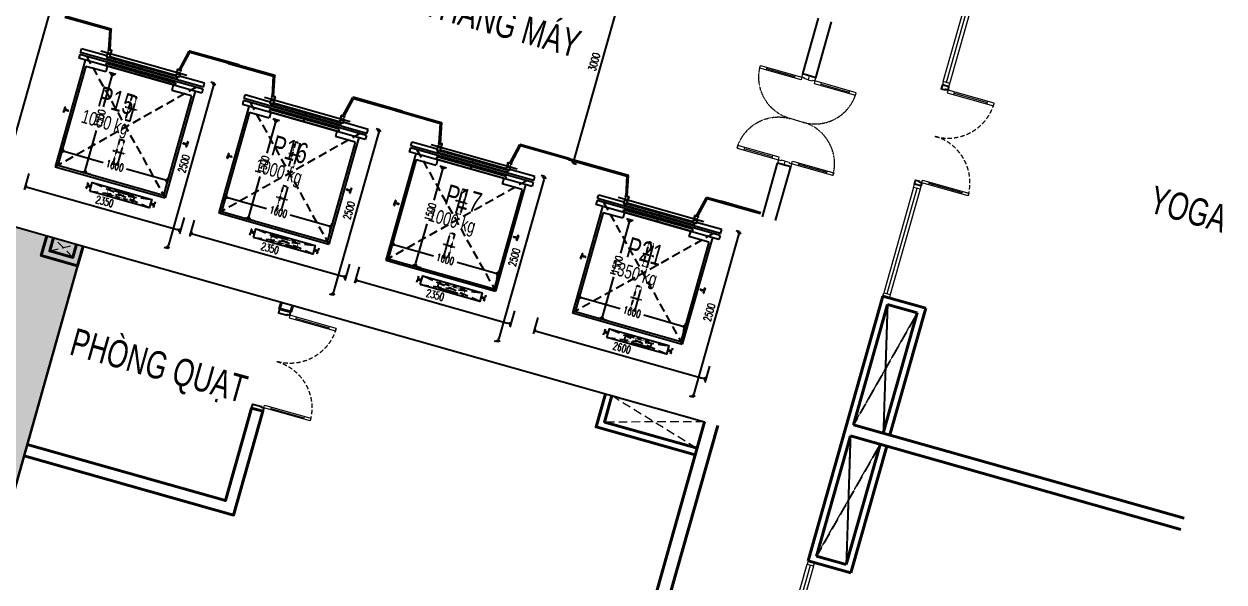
# Model space of a CAD drawing. Header units: millimetres. Extents: x -361611864 to 361244677, y -284134798 to 284403648.
# Drawn here: x -43813 to -26341, y 128842 to 136956 of the extents above; entities that cross this region are included whole.
import ezdxf
from ezdxf.enums import TextEntityAlignment as Align
from ezdxf.xclip import XClip

# ---------------------------------------------------------------- set-up
doc = ezdxf.new("R2010")
doc.units = ezdxf.units.MM
doc.header["$MEASUREMENT"] = 0
doc.header["$XCLIPFRAME"] = 0
for name, pattern in [('CENTERX2', [4, 2.5, -0.5, 0.5, -0.5]), ('HIDDEN', [0.375, 0.25, -0.125]), ('HIDDEN2', [0.1875, 0.125, -0.0625]), ('PHANTOMX2', [5, 2.5, -0.5, 0.5, -0.5, 0.5, -0.5]), ('Xref_NT1+NT2 Cot vach HIGH$0$HIDDEN2', [0.1875, 0.125, -0.0625]), ('Xref_NT1+NT2_MBDV Cot vach_220729$0$HIDDEN2', [0.1875, 0.125, -0.0625])]:
    doc.linetypes.add(name, pattern=pattern)
for name, color, linetype in [('IDEA - dim', 251, 'Continuous'), ('KT-Khuat', 9, 'HIDDEN'), ('KT-Net manh', 139, 'Continuous'), ('KT-Noi that', 32, 'Continuous'), ('KTV-KT-CUA DI', 5, 'Continuous'), ('Xref_NT1+NT2 Cot vach HIGH$0$ccu12-Thay', 7, 'Continuous'), ('Xref_NT1+NT2 Cot vach HIGH$0$KT-Text', 7, 'Continuous'), ('Xref_NT1+NT2 Cot vach HIGH$0$KT-Tuong', 1, 'Continuous'), ('Xref_NT1+NT2_MBDV Cot vach_220729$0$ccu12-Thay', 7, 'Continuous'), ('Xref_NT1+NT2_MBDV Cot vach_220729$0$KT-Net manh', 139, 'Continuous'), ('Xref_NT1+NT2_MBDV Cot vach_220729$0$KT-Text', 7, 'Continuous'), ('Xref_NT1+NT2_MBDV Cot vach_220729$0$KT-Tuong', 1, 'Continuous'), ('Xref_ST_MBDV Cot vach 30.7.2022$0$KT-Text', 7, 'Continuous')]:
    doc.layers.add(name, color=color, linetype=linetype)
for name, color, linetype, lineweight in [('KT-Kich thuoc', 159, 'Continuous', 18), ('KT-lomo nuoc', 3, 'HIDDEN', 5), ('KT-Net cat', 1, 'Continuous', 40), ('KT-Net cua', 87, 'Continuous', 9), ('Xref_NT1+NT2 Cot vach HIGH$0$CUA', 37, 'Continuous', 13), ('Xref_NT1+NT2 Cot vach HIGH$0$KT-Kich thuoc', 159, 'Continuous', 18), ('Xref_NT1+NT2_MBDV Cot vach_220729$0$CUA', 37, 'Continuous', 13), ('Xref_NT1+NT2_MBDV Cot vach_220729$0$KT-Kich thuoc', 159, 'Continuous', 18)]:
    doc.layers.add(name, color=color, linetype=linetype, lineweight=lineweight)
doc.styles.add('DIM', font='vnsimli.shx', dxfattribs={"width": 0.7})
doc.styles.add('Xref_NT1+NT2 Cot vach HIGH$0$Arial', font='arial.ttf', dxfattribs={"width": 0.7})
doc.styles.add('Xref_NT1+NT2_MBDV Cot vach_220729$0$Arial', font='arial.ttf', dxfattribs={"width": 0.7})
doc.styles.add('Xref_NT1+NT2_MBDV Cot vach_220729$0$xref.N.Cot vach tang N2$0$DIM', font='vnsimli.shx', dxfattribs={"width": 0.7})
doc.dimstyles.new('CCU 1-100 A1', dxfattribs={"dimscale": 100, "dimtxt": 2.2, "dimasz": 1, "dimexe": 1, "dimexo": 0, "dimgap": 1, "dimtad": 1, "dimdec": 0, "dimdsep": 46, "dimtxsty": 'DIM', "dimblk1": 'ARCHTICK', "dimblk2": 'ARCHTICK', "dimsah": 1, "dimcen": 0, "dimdle": 1, "dimclrd": 256, "dimclre": 256, "dimclrt": 31, "dimadec": 0, "dimazin": 0, "dimtfac": 1, "dimtdec": 0, "dimtix": 1, "dimtmove": 2, "dimatfit": 3, "dimldrblk": 'ARCHTICK', "dimfxl": 8, "dimtolj": 1, "dimarcsym": 0})
doc.dimstyles.new('Xref_NT1+NT2_MBDV Cot vach_220729$0$xref.N.Cot vach tang N2$0$CCU 1-100 A1', dxfattribs={"dimscale": 100, "dimtxt": 2.2, "dimasz": 1, "dimexe": 1, "dimexo": 0, "dimgap": 1, "dimtad": 1, "dimdec": 0, "dimdsep": 46, "dimtxsty": 'Xref_NT1+NT2_MBDV Cot vach_220729$0$xref.N.Cot vach tang N2$0$DIM', "dimblk1": 'Xref_NT1+NT2_MBDV Cot vach_220729$0$xref.N.Cot vach tang N2$0$_ARCHTICK', "dimblk2": 'Xref_NT1+NT2_MBDV Cot vach_220729$0$xref.N.Cot vach tang N2$0$_ARCHTICK', "dimsah": 1, "dimcen": 0, "dimdle": 1, "dimclrd": 256, "dimclre": 256, "dimclrt": 31, "dimadec": 0, "dimazin": 0, "dimtfac": 1, "dimtdec": 0, "dimtix": 1, "dimtmove": 2, "dimatfit": 3, "dimldrblk": 'Xref_NT1+NT2_MBDV Cot vach_220729$0$xref.N.Cot vach tang N2$0$_ARCHTICK', "dimfxl": 8, "dimtolj": 1, "dimarcsym": 0})

# ---------------------------------------------------------------- blocks, each defined once
blk = doc.blocks.new('*U92')
for p, q in [((-1260, -100), (-1300, -100)), ((-1280, -100), (-1280, -525)), ((-90, -100), (-50, -100)), ((-70, -100), (-70, -525)), ((-1260, -525), (-1300, -525)), ((-90, -525), (-50, -525))]:
    blk.add_line(p, q)
for points in [[(-1350, 100), (-1290, 100), (-1290, 40), (-1300, 40), (-1300, 0), (-1350, 0)], [(-1300, 0), (-1260, 0), (-1260, -625), (-1300, -625)], [(-50, 0), (-90, 0), (-90, -625), (-50, -625)], [(0, 100), (-60, 100), (-60, 40), (-50, 40), (-50, 0), (0, 0)]]:
    blk.add_lwpolyline(points, close=True)
at = {"linetype": 'Xref_NT1+NT2_MBDV Cot vach_220729$0$HIDDEN2'}
for centre, start, end in [((-1300, 0), 270, 0), ((-50, 0), 180, 270)]:
    blk.add_arc(centre, 625, start, end, dxfattribs=at)
blk = doc.blocks.new('_Open90')
at = {"color": 0, "linetype": 'ByBlock', "lineweight": -2}
for p, q in [((0, 0), (-1, 0)), ((-0.5, 0.5), (0, 0)), ((0, 0), (-0.5, -0.5))]:
    blk.add_line(p, q, dxfattribs=at)
blk = doc.blocks.new('*D101')
at = {"layer": 'Defpoints', "color": 5, "transparency": 16777216}
for p, q in [((730, -880), (730, -742)), ((780, -792), (1372, -792)), ((2180, -792), (1728, -792)), ((2230, -843), (2230, -742))]:
    blk.add_line(p, q, dxfattribs=at)
at = {"layer": 'Defpoints', "color": 0, "transparency": 16777216}
for p in [(2230, -792), (2230, -843, 0), (730, -880, 0)]:
    blk.add_point(p, dxfattribs=at)
at = {"layer": 'Defpoints', "color": 5, "transparency": 16777216, "xscale": 50, "yscale": 50, "zscale": 50}
for p, rotation in [((730, -792), 179.9996488722478), ((2230, -792), 359.9996488722477)]:
    blk.add_blockref('_Open90', p, dxfattribs=dict(at, rotation=rotation))
at = {"layer": 'Defpoints', "color": 5, "transparency": 16777216, "insert": (1550, -792), "char_height": 110, "attachment_point": 5, "rotation": 359.9996, "style": 'DIM'}
blk.add_mtext('\\A1;1500', dxfattribs=at)
blk = doc.blocks.new('_ARCHTICK')
at = {"color": 0, "linetype": 'ByBlock', "const_width": 0.15}
blk.add_lwpolyline([(-0.5, -0.5), (0.5, 0.5)], dxfattribs=at)
blk = doc.blocks.new('*D102')
at = {"layer": 'Defpoints', "color": 5, "transparency": 16777216}
for p, q in [((879, -387), (1000, -387)), ((950, -437), (950, -1009)), ((950, -1937), (950, -1366)), ((879, -1987), (1000, -1987))]:
    blk.add_line(p, q, dxfattribs=at)
at = {"layer": 'Defpoints', "color": 0, "transparency": 16777216}
for p in [(879, -387, 0), (879, -1987, 0), (950, -1987)]:
    blk.add_point(p, dxfattribs=at)
at = {"layer": 'Defpoints', "color": 5, "transparency": 16777216, "xscale": 50, "yscale": 50, "zscale": 50}
for p, rotation in [((950, -387), 89.99964887558284), ((950, -1987), 269.9996488755828)]:
    blk.add_blockref('_Open90', p, dxfattribs=dict(at, rotation=rotation))
at = {"layer": 'Defpoints', "color": 5, "transparency": 16777216, "insert": (950, -1187), "char_height": 110, "attachment_point": 5, "rotation": 269.9996, "style": 'DIM'}
blk.add_mtext('\\A1;1600', dxfattribs=at)
blk = doc.blocks.new('Xref_NT1+NT2_MBDV Cot vach_220729$0$xref.N.Cot vach tang N2$0$_Open90')
at = {"color": 0, "linetype": 'ByBlock', "lineweight": -2}
for p, q in [((0, 0), (-1, 0)), ((-0.5, 0.5), (0, 0)), ((0, 0), (-0.5, -0.5))]:
    blk.add_line(p, q, dxfattribs=at)
blk = doc.blocks.new('*D127')
at = {"layer": 'Defpoints', "color": 5, "transparency": 16777216}
for p, q in [((-38932, 133424, 0), (-38999, 133185, 0)), ((-38938, 133220, 0), (-36772, 132608, 0)), ((-36671, 132785, 0), (-36738, 132546, 0))]:
    blk.add_line(p, q, dxfattribs=at)
at = {"layer": 'Defpoints', "color": 0, "transparency": 16777216}
for p in [(-38932, 133424), (-36671, 132785), (-36724, 132594, 0)]:
    blk.add_point(p, dxfattribs=at)
at = {"layer": 'Defpoints', "color": 5, "transparency": 16777216, "xscale": 50, "yscale": 50, "zscale": 50}
for p, rotation in [((-38986, 133233, 0), 164.2212196862862), ((-36724, 132594, 0), 344.2212196862862)]:
    blk.add_blockref('Xref_NT1+NT2_MBDV Cot vach_220729$0$xref.N.Cot vach tang N2$0$_Open90', p, dxfattribs=dict(at, rotation=rotation))
at = {"layer": 'Defpoints', "color": 5, "transparency": 16777216, "insert": (-37826, 133015, 0), "char_height": 110, "attachment_point": 5, "rotation": 344.2212, "style": 'Xref_NT1+NT2_MBDV Cot vach_220729$0$xref.N.Cot vach tang N2$0$DIM'}
blk.add_mtext('\\A1;2350', dxfattribs=at)
blk = doc.blocks.new('Xref_NT1+NT2_MBDV Cot vach_220729$0$xref.N.Cot vach tang N2$0$_ARCHTICK')
at = {"color": 0, "linetype": 'ByBlock', "const_width": 0.15}
blk.add_lwpolyline([(-0.5, -0.5), (0.5, 0.5)], dxfattribs=at)
blk = doc.blocks.new('*D128')
at = {"layer": 'Defpoints', "color": 5, "transparency": 16777216}
for p, q in [((-36233, 134738, 0), (-36281, 134752, 0)), ((-36246, 134690, 0), (-36899, 132381, 0)), ((-36913, 132333, 0), (-36961, 132346, 0))]:
    blk.add_line(p, q, dxfattribs=at)
at = {"layer": 'Defpoints', "color": 0, "transparency": 16777216}
for p in [(-36233, 134738, 0), (-36913, 132333, 0), (-36913, 132333, 0)]:
    blk.add_point(p, dxfattribs=at)
at = {"layer": 'Defpoints', "color": 5, "transparency": 16777216, "xscale": 50, "yscale": 50, "zscale": 50}
for p, rotation in [((-36233, 134738, 0), 74.22122095324121), ((-36913, 132333, 0), 254.2212209532412)]:
    blk.add_blockref('Xref_NT1+NT2_MBDV Cot vach_220729$0$xref.N.Cot vach tang N2$0$_Open90', p, dxfattribs=dict(at, rotation=rotation))
at = {"layer": 'Defpoints', "color": 5, "transparency": 16777216, "insert": (-36674, 133564, 0), "char_height": 110, "attachment_point": 5, "rotation": 74.2212, "style": 'Xref_NT1+NT2_MBDV Cot vach_220729$0$xref.N.Cot vach tang N2$0$DIM'}
blk.add_mtext('\\A1;2500', dxfattribs=at)
blk = doc.blocks.new('*D129')
at = {"layer": 'Defpoints', "color": 5, "transparency": 16777216}
for p, q in [((-36334, 132689, 0), (-36401, 132451, 0)), ((-36339, 132486, 0), (-33934, 131806, 0)), ((-33832, 131982, 0), (-33899, 131744, 0))]:
    blk.add_line(p, q, dxfattribs=at)
at = {"layer": 'Defpoints', "color": 0, "transparency": 16777216}
for p in [(-36334, 132689), (-33832, 131982, 0), (-33885, 131792, 0)]:
    blk.add_point(p, dxfattribs=at)
at = {"layer": 'Defpoints', "color": 5, "transparency": 16777216, "xscale": 50, "yscale": 50, "zscale": 50}
for p, rotation in [((-36387, 132499, 0), 164.2212196862859), ((-33885, 131792, 0), 344.2212196862859)]:
    blk.add_blockref('Xref_NT1+NT2_MBDV Cot vach_220729$0$xref.N.Cot vach tang N2$0$_Open90', p, dxfattribs=dict(at, rotation=rotation))
at = {"layer": 'Defpoints', "color": 5, "transparency": 16777216, "insert": (-35108, 132247, 0), "char_height": 110, "attachment_point": 5, "rotation": 344.2212, "style": 'Xref_NT1+NT2_MBDV Cot vach_220729$0$xref.N.Cot vach tang N2$0$DIM'}
blk.add_mtext('\\A1;2600', dxfattribs=at)
blk = doc.blocks.new('*D130')
at = {"layer": 'Defpoints', "color": 5, "transparency": 16777216}
for p, q in [((-33408, 133888), (-34060, 131579)), ((-33394, 133936), (-33442, 133950)), ((-34074, 131530), (-34122, 131544))]:
    blk.add_line(p, q, dxfattribs=at)
at = {"layer": 'Defpoints', "color": 0, "transparency": 16777216}
for p in [(-33394, 133936), (-34074, 131530), (-34074, 131530)]:
    blk.add_point(p, dxfattribs=at)
at = {"layer": 'Defpoints', "color": 5, "transparency": 16777216, "xscale": 50, "yscale": 50, "zscale": 50}
for p, rotation in [((-33394, 133936), 74.22122095324065), ((-34074, 131530), 254.2212209532406)]:
    blk.add_blockref('Xref_NT1+NT2_MBDV Cot vach_220729$0$xref.N.Cot vach tang N2$0$_Open90', p, dxfattribs=dict(at, rotation=rotation))
at = {"layer": 'Defpoints', "color": 5, "transparency": 16777216, "insert": (-33835, 132762), "char_height": 110, "attachment_point": 5, "rotation": 74.2212, "style": 'Xref_NT1+NT2_MBDV Cot vach_220729$0$xref.N.Cot vach tang N2$0$DIM'}
blk.add_mtext('\\A1;2500', dxfattribs=at)
blk = doc.blocks.new('*D131')
at = {"layer": 'Defpoints', "color": 5, "transparency": 16777216}
for p, q in [((-41338, 134103), (-41405, 133865)), ((-41343, 133900), (-39178, 133288)), ((-39076, 133464), (-39144, 133226))]:
    blk.add_line(p, q, dxfattribs=at)
at = {"layer": 'Defpoints', "color": 0, "transparency": 16777216}
for p in [(-41338, 134103, 0), (-39076, 133464, 0), (-39130, 133274)]:
    blk.add_point(p, dxfattribs=at)
at = {"layer": 'Defpoints', "color": 5, "transparency": 16777216, "xscale": 50, "yscale": 50, "zscale": 50}
for p, rotation in [((-41392, 133913), 164.2212196862862), ((-39130, 133274), 344.2212196862862)]:
    blk.add_blockref('Xref_NT1+NT2_MBDV Cot vach_220729$0$xref.N.Cot vach tang N2$0$_Open90', p, dxfattribs=dict(at, rotation=rotation))
at = {"layer": 'Defpoints', "color": 5, "transparency": 16777216, "insert": (-40232, 133695), "char_height": 110, "attachment_point": 5, "rotation": 344.2212, "style": 'Xref_NT1+NT2_MBDV Cot vach_220729$0$xref.N.Cot vach tang N2$0$DIM'}
blk.add_mtext('\\A1;2350', dxfattribs=at)
blk = doc.blocks.new('*D132')
at = {"layer": 'Defpoints', "color": 5, "transparency": 16777216}
for p, q in [((-38639, 135418, 0), (-38687, 135432, 0)), ((-38652, 135370, 0), (-39305, 133061, 0)), ((-39318, 133012, 0), (-39367, 133026, 0))]:
    blk.add_line(p, q, dxfattribs=at)
at = {"layer": 'Defpoints', "color": 0, "transparency": 16777216}
for p in [(-38639, 135418, 0), (-39318, 133012, 0), (-39318, 133012, 0)]:
    blk.add_point(p, dxfattribs=at)
at = {"layer": 'Defpoints', "color": 5, "transparency": 16777216, "xscale": 50, "yscale": 50, "zscale": 50}
for p, rotation in [((-38639, 135418, 0), 74.22122095324065), ((-39318, 133012, 0), 254.2212209532406)]:
    blk.add_blockref('Xref_NT1+NT2_MBDV Cot vach_220729$0$xref.N.Cot vach tang N2$0$_Open90', p, dxfattribs=dict(at, rotation=rotation))
at = {"layer": 'Defpoints', "color": 5, "transparency": 16777216, "insert": (-39080, 134244, 0), "char_height": 110, "attachment_point": 5, "rotation": 74.2212, "style": 'Xref_NT1+NT2_MBDV Cot vach_220729$0$xref.N.Cot vach tang N2$0$DIM'}
blk.add_mtext('\\A1;2500', dxfattribs=at)
blk = doc.blocks.new('*D133')
at = {"layer": 'Defpoints', "color": 5, "transparency": 16777216}
for p, q in [((-43744, 134783, 0), (-43811, 134545, 0)), ((-43749, 134579, 0), (-41584, 133968, 0)), ((-41482, 134144, 0), (-41549, 133906, 0))]:
    blk.add_line(p, q, dxfattribs=at)
at = {"layer": 'Defpoints', "color": 0, "transparency": 16777216}
for p in [(-43744, 134783), (-41482, 134144), (-41536, 133954, 0)]:
    blk.add_point(p, dxfattribs=at)
at = {"layer": 'Defpoints', "color": 5, "transparency": 16777216, "xscale": 50, "yscale": 50, "zscale": 50}
for p, rotation in [((-43797, 134593, 0), 164.2212196862862), ((-41536, 133954, 0), 344.2212196862862)]:
    blk.add_blockref('Xref_NT1+NT2_MBDV Cot vach_220729$0$xref.N.Cot vach tang N2$0$_Open90', p, dxfattribs=dict(at, rotation=rotation))
at = {"layer": 'Defpoints', "color": 5, "transparency": 16777216, "insert": (-42638, 134375, 0), "char_height": 110, "attachment_point": 5, "rotation": 344.2212, "style": 'Xref_NT1+NT2_MBDV Cot vach_220729$0$xref.N.Cot vach tang N2$0$DIM'}
blk.add_mtext('\\A1;2350', dxfattribs=at)
blk = doc.blocks.new('*D134')
at = {"layer": 'Defpoints', "color": 5, "transparency": 16777216}
for p, q in [((-41044, 136098, 0), (-41093, 136112, 0)), ((-41058, 136050, 0), (-41711, 133740, 0)), ((-41724, 133692, 0), (-41772, 133706, 0))]:
    blk.add_line(p, q, dxfattribs=at)
at = {"layer": 'Defpoints', "color": 0, "transparency": 16777216}
for p in [(-41044, 136098, 0), (-41724, 133692, 0), (-41724, 133692, 0)]:
    blk.add_point(p, dxfattribs=at)
at = {"layer": 'Defpoints', "color": 5, "transparency": 16777216, "xscale": 50, "yscale": 50, "zscale": 50}
for p, rotation in [((-41044, 136098, 0), 74.22122095324065), ((-41724, 133692, 0), 254.2212209532406)]:
    blk.add_blockref('Xref_NT1+NT2_MBDV Cot vach_220729$0$xref.N.Cot vach tang N2$0$_Open90', p, dxfattribs=dict(at, rotation=rotation))
at = {"layer": 'Defpoints', "color": 5, "transparency": 16777216, "insert": (-41485, 134924, 0), "char_height": 110, "attachment_point": 5, "rotation": 74.2212, "style": 'Xref_NT1+NT2_MBDV Cot vach_220729$0$xref.N.Cot vach tang N2$0$DIM'}
blk.add_mtext('\\A1;2500', dxfattribs=at)
blk = doc.blocks.new('*D157')
at = {"layer": 'Defpoints', "color": 5, "transparency": 16777216}
for p, q in [((-35803, 134981), (-35015, 137771)), ((-35001, 137820), (-35049, 137833)), ((-35817, 134933), (-35769, 134919))]:
    blk.add_line(p, q, dxfattribs=at)
at = {"layer": 'Defpoints', "color": 0, "transparency": 16777216}
for p in [(-35001, 137820, 0), (-35001, 137820), (-35817, 134933)]:
    blk.add_point(p, dxfattribs=at)
at = {"layer": 'Defpoints', "color": 5, "transparency": 16777216, "xscale": 50, "yscale": 50, "zscale": 50}
for p, rotation in [((-35001, 137820), 74.22122040948221), ((-35817, 134933), 254.2212204094822)]:
    blk.add_blockref('Xref_NT1+NT2_MBDV Cot vach_220729$0$xref.N.Cot vach tang N2$0$_Open90', p, dxfattribs=dict(at, rotation=rotation))
at = {"layer": 'Defpoints', "color": 5, "transparency": 16777216, "insert": (-35510, 136405), "char_height": 110, "attachment_point": 5, "rotation": 74.2212, "style": 'Xref_NT1+NT2_MBDV Cot vach_220729$0$xref.N.Cot vach tang N2$0$DIM'}
blk.add_mtext('\\A1;3000', dxfattribs=at)
blk = doc.blocks.new('*U113')
for p, q in [((-1260, -100), (-1300, -100)), ((-1280, -100), (-1280, -525)), ((-90, -100), (-50, -100)), ((-70, -100), (-70, -525)), ((-1260, -525), (-1300, -525)), ((-90, -525), (-50, -525))]:
    blk.add_line(p, q)
for points in [[(-1350, 100), (-1290, 100), (-1290, 40), (-1300, 40), (-1300, 0), (-1350, 0)], [(-1300, 0), (-1260, 0), (-1260, -625), (-1300, -625)], [(-50, 0), (-90, 0), (-90, -625), (-50, -625)], [(0, 100), (-60, 100), (-60, 40), (-50, 40), (-50, 0), (0, 0)]]:
    blk.add_lwpolyline(points, close=True)
at = {"linetype": 'Xref_NT1+NT2 Cot vach HIGH$0$HIDDEN2'}
for centre, start, end in [((-1300, 0), 270, 0), ((-50, 0), 180, 270)]:
    blk.add_arc(centre, 625, start, end, dxfattribs=at)
blk = doc.blocks.new('STTT2')
at = {"layer": 'Xref_NT1+NT2_MBDV Cot vach_220729$0$KT-Text', "extrusion": (-7.84266e-08, 2.27976e-08, 1), "style": 'Xref_NT1+NT2_MBDV Cot vach_220729$0$Arial', "oblique": 360, "width": 0.7}
for s, p in [('P15', (-58120, 96779, 0)), ('P16', (-55594, 96066, 0)), ('P17', (-53068, 95352, 0)), ('P21', (-50425, 94585, 0))]:
    blk.add_text(s, height=300, rotation=344.2212, dxfattribs=at).set_placement(p, align=Align.CENTER)
at = {"layer": 'Xref_NT1+NT2_MBDV Cot vach_220729$0$KT-Text', "style": 'Xref_NT1+NT2_MBDV Cot vach_220729$0$Arial', "width": 0.7}
for s, p in [('1000 kg', (-58272, 96511, 0)), ('1000 kg', (-55746, 95797, 0)), ('1000 kg', (-53220, 95083, 0)), ('1350 kg', (-50577, 94316, 0))]:
    blk.add_text(s, height=200, rotation=344, dxfattribs=at).set_placement(p, align=Align.CENTER)
blk = doc.blocks.new('ĂERWER')
at = {"layer": 'Xref_ST_MBDV Cot vach 30.7.2022$0$KT-Text'}
blk.add_blockref('STTT2', (0, 0), dxfattribs=at)
blk = doc.blocks.new('*U201')
at = {"color": 8}
for p, q in [((50, 100), (2075, 100)), ((50, 0), (2075, 0))]:
    blk.add_line(p, q, dxfattribs=at)
blk.add_line((50, 50), (2075, 50))
for points in [[(0, 0), (50, 0), (50, 100), (0, 100)], [(2075, 0), (2125, 0), (2125, 100), (2075, 100)]]:
    blk.add_lwpolyline(points, close=True)
blk = doc.blocks.new('*U202')
at = {"color": 8}
for p, q in [((50, 100), (1642, 100)), ((50, 0), (1642, 0))]:
    blk.add_line(p, q, dxfattribs=at)
blk.add_line((50, 50), (1642, 50))
for points in [[(0, 0), (50, 0), (50, 100), (0, 100)], [(1642, 0), (1692, 0), (1692, 100), (1642, 100)]]:
    blk.add_lwpolyline(points, close=True)
blk = doc.blocks.new('*U200')
for p, q in [((-1410, -100), (-1450, -100)), ((-90, -100), (-50, -100)), ((-1410, -600), (-1450, -600)), ((-90, -600), (-50, -600))]:
    blk.add_line(p, q)
at = {"color": 251}
for p, q in [((-1430, -100), (-1430, -600)), ((-70, -100), (-70, -600))]:
    blk.add_line(p, q, dxfattribs=at)
for points in [[(-1450, 0), (-1410, 0), (-1410, -700), (-1450, -700)], [(-50, 0), (-90, 0), (-90, -700), (-50, -700)]]:
    blk.add_lwpolyline(points, close=True)
at = {"color": 251, "linetype": 'HIDDEN2', "ltscale": 500}
for centre, start, end in [((-1450, 0), 270, 0), ((-50, 0), 180, 270)]:
    blk.add_arc(centre, 700, start, end, dxfattribs=at)
at = {"layer": 'KTV-KT-CUA DI'}
for points in [[(-1500, 100), (-1440, 100), (-1440, 40), (-1450, 40), (-1450, 0), (-1500, 0)], [(0, 100), (-60, 100), (-60, 40), (-50, 40), (-50, 0), (0, 0)]]:
    blk.add_lwpolyline(points, close=True, dxfattribs=at)
blk = doc.blocks.new('*U319')
at = {"layer": 'KT-lomo nuoc', "ltscale": 500}
for p, q in [((90, -179), (-313, -157)), ((-223, -336), (0, 0))]:
    blk.add_line(p, q, dxfattribs=at)
blk.add_lwpolyline([(90, -179), (-223, -336), (-313, -157), (0, 0)], close=True, dxfattribs=at)
blk = doc.blocks.new('CTN TB 33-35')
at = {"layer": 'KT-Net cat', "elevation": 0}
for points in [[(-36906, -56873), (-36987, -57161), (-36458, -57311), (-36376, -57022)], [(-36809, -56900), (-36864, -57092), (-36527, -57187), (-36473, -56995)]]:
    blk.add_lwpolyline(points, dxfattribs=at)
at = {"layer": 'KT-lomo nuoc', "linetype": 'HIDDEN', "xscale": -0.9999999999999997, "rotation": 10.8976534755902}
blk.add_blockref('*U319', (-36809, -56900, 0), dxfattribs=at)
blk = doc.blocks.new('*U330')
at = {"layer": 'KT-lomo nuoc', "ltscale": 500}
for p, q in [((1071, 986), (0, 0)), ((-180, 357), (1251, 629))]:
    blk.add_line(p, q, dxfattribs=at)
blk.add_lwpolyline([(-180, 357), (1071, 986), (1251, 629), (0, 0)], close=True, dxfattribs=at)
blk = doc.blocks.new('*U531')
at = {"layer": 'KT-lomo nuoc', "ltscale": 500}
for p, q in [((-154, -1808), (-443, 38)), ((-597, -1771), (0, 0))]:
    blk.add_line(p, q, dxfattribs=at)
blk.add_lwpolyline([(-154, -1808), (-597, -1771), (-443, 38), (0, 0)], close=True, dxfattribs=at)
blk = doc.blocks.new('*U530')
at = {"layer": 'KT-lomo nuoc', "ltscale": 500}
for p, q in [((-154, -1808), (-448, 38)), ((-603, -1770), (0, 0))]:
    blk.add_line(p, q, dxfattribs=at)
blk.add_lwpolyline([(-154, -1808), (-603, -1770), (-448, 38), (0, 0)], close=True, dxfattribs=at)
blk = doc.blocks.new('*U1288')
for p, q in [((-1410, 600), (-1450, 600)), ((-90, 600), (-50, 600)), ((-1410, 100), (-1450, 100)), ((-90, 100), (-50, 100))]:
    blk.add_line(p, q)
at = {"color": 251}
for p, q in [((-1430, 100), (-1430, 600)), ((-70, 100), (-70, 600))]:
    blk.add_line(p, q, dxfattribs=at)
for points in [[(-1450, 0), (-1410, 0), (-1410, 700), (-1450, 700)], [(-50, 0), (-90, 0), (-90, 700), (-50, 700)]]:
    blk.add_lwpolyline(points, close=True)
at = {"color": 251, "linetype": 'HIDDEN2', "ltscale": 500}
for centre, start, end in [((-1450, 0), 0, 90), ((-50, 0), 90, 180)]:
    blk.add_arc(centre, 700, start, end, dxfattribs=at)
at = {"layer": 'KTV-KT-CUA DI'}
for points in [[(-1500, -170), (-1440, -170), (-1440, -40), (-1450, -40), (-1450, 0), (-1500, 0)], [(0, -170), (-60, -170), (-60, -40), (-50, -40), (-50, 0), (0, 0)]]:
    blk.add_lwpolyline(points, close=True, dxfattribs=at)
blk = doc.blocks.new('TM KHACH CH (NT2)')
at = {"layer": 'KT-Net manh'}
for p, q in [((2832, 100), (2832, -583.1)), ((2850, 100), (2850, -595.3)), ((2500, -537.5), (2500, -1837.5)), ((2550, -644.8), (2832, -583.1)), ((2550, -663.3), (2847, -598.3)), ((2847, -595.3), (2847, -598.3)), ((2850, -595.3), (2847, -595.3)), ((2550, -1711.7), (2847, -1776.7)), ((2550, -1730.2), (2832, -1791.9)), ((2832, -2525), (2832, -1791.9)), ((2847, -1779.7), (2847, -1776.7)), ((2850, -1779.7), (2847, -1779.7)), ((2850, -2525), (2850, -1779.7))]:
    blk.add_line(p, q, dxfattribs=at)
at = {"layer": 'KT-Net manh', "ltscale": 2}
for points in [[(2510, -637.5), (2500, -637.5), (2500, -687.5), (2550, -687.5), (2550, -637.5), (2540, -637.5), (2540, -647.5), (2541.6, -647.5), (2541.6, -639.1), (2548.4, -639.1), (2548.4, -685.9), (2501.6, -685.9), (2501.6, -639.1), (2508.4, -639.1), (2508.4, -647.5), (2510, -647.5)], [(2510, -1737.5), (2500, -1737.5), (2500, -1687.5), (2550, -1687.5), (2550, -1737.5), (2540, -1737.5), (2540, -1727.5), (2541.6, -1727.5), (2541.6, -1735.9), (2548.4, -1735.9), (2548.4, -1689.1), (2501.6, -1689.1), (2501.6, -1735.9), (2508.4, -1735.9), (2508.4, -1727.5), (2510, -1727.5)]]:
    blk.add_lwpolyline(points, close=True, dxfattribs=at)
at = {"layer": 'KT-Net manh', "const_width": 2}
for points in [[(2847, -595.3), (2832, -583.1)], [(2847, -1779.7), (2832, -1791.9)]]:
    blk.add_lwpolyline(points, dxfattribs=at)
at = {"layer": 'KT-Noi that', "linetype": 'Continuous'}
for p, q in [((1497.5, -260.5, 0), (1497.5, -255.5, 0)), ((1497.5, -255.5, 0), (1535, -255.5, 0)), ((1500.5, -263.5, 0), (1530, -266.6, 0)), ((1530, -316.5, 0), (1530, -287.5, 0)), ((1531, -317.5, 0), (1535, -317.5, 0)), ((1533, -283.4, 0), (1533, -269.6, 0)), ((1572.5, -255.5, 0), (1535, -255.5, 0)), ((1539, -317.5, 0), (1535, -317.5, 0)), ((1537.1, -283.4, 0), (1537.1, -269.6, 0)), ((1540, -316.5, 0), (1540, -287.5, 0)), ((1569.5, -263.5, 0), (1540.1, -266.6, 0)), ((1572.5, -260.5, 0), (1572.5, -255.5, 0)), ((516.5, -877.5, 0), (545.6, -877.5, 0)), ((516.5, -880.7, 0), (516.5, -877.5, 0)), ((516.5, -880.7, 0), (545.6, -880.7, 0)), ((551.8, -931.3, 0), (551.8, -886.9, 0)), ((555, -931.3, 0), (555, -886.9, 0)), ((558, -934.3, 0), (562, -934.3, 0)), ((558, -937.5, 0), (562, -937.5, 0)), ((565, -931.3, 0), (565, -886.9, 0)), ((568.2, -931.3, 0), (568.2, -886.9, 0)), ((603.5, -877.5, 0), (574.4, -877.5, 0)), ((603.5, -880.7, 0), (574.4, -880.7, 0)), ((603.5, -880.7, 0), (603.5, -877.5, 0)), ((516.5, -1894.3, 0), (545.6, -1894.3, 0)), ((516.5, -1897.5, 0), (545.6, -1897.5, 0)), ((551.8, -1843.7, 0), (551.8, -1888.1, 0)), ((555, -1843.7, 0), (555, -1888.1, 0)), ((558, -1837.5, 0), (562, -1837.5, 0)), ((558, -1840.7, 0), (562, -1840.7, 0)), ((565, -1843.7, 0), (565, -1888.1, 0)), ((568.2, -1843.7, 0), (568.2, -1888.1, 0)), ((603.5, -1894.3, 0), (574.4, -1894.3, 0)), ((603.5, -1897.5, 0), (574.4, -1897.5, 0)), ((1530, -2058.5, 0), (1530, -2087.5, 0)), ((1531, -2057.5, 0), (1535, -2057.5, 0)), ((1532.9, -2091.6, 0), (1532.9, -2105.4, 0)), ((1539, -2057.5, 0), (1535, -2057.5, 0)), ((1537.1, -2091.6, 0), (1537.1, -2105.4, 0)), ((1540, -2058.5, 0), (1540, -2087.5, 0)), ((1497.5, -2114.5, 0), (1497.5, -2119.5, 0)), ((1497.5, -2119.5, 0), (1535, -2119.5, 0)), ((1500.5, -2111.5, 0), (1529.9, -2108.4, 0)), ((1572.5, -2119.5, 0), (1535, -2119.5, 0)), ((1569.5, -2111.5, 0), (1540.1, -2108.4, 0)), ((1572.5, -2114.5, 0), (1572.5, -2119.5, 0))]:
    blk.add_line(p, q, dxfattribs=at)
at = {"layer": 'KT-Noi that', "linetype": 'Continuous', "ltscale": 2}
for p, q in [((2310, -2117.5, 0), (2310, -257.5, 0)), ((2370, -257.5, 0), (2310, -257.5, 0)), ((2370, -2117.5, 0), (2370, -257.5, 0)), ((2400, -2117.5, 0), (2400, -257.5, 0)), ((2400, -257.5, 0), (2460, -257.5, 0)), ((2460, -257.5, 0), (2460, -637.5, 0)), ((700, -356.5, 0), (700, -2018.5, 0)), ((2310, -356.5, 0), (700, -356.5, 0)), ((730, -387.5, 0), (730, -1987.5, 0)), ((2230, -387.5, 0), (730, -387.5, 0)), ((2230, -387.5, 0), (2230, -687.5, 0)), ((2310, -687.5, 0), (2230, -687.5, 0)), ((2314, -1712.5, 0), (2314, -662.5, 0)), ((2348, -662.5, 0), (2314, -662.5, 0)), ((2348, -1712.5, 0), (2348, -662.5, 0)), ((2411, -1717.5, 0), (2411, -657.5, 0)), ((2411, -657.5, 0), (2441.3, -657.5, 0)), ((2441.3, -1717.5, 0), (2441.3, -657.5, 0)), ((2455, -1687.5, 0), (2455, -687.5, 0)), ((2314, -1187.5, 0), (2348, -1187.5, 0)), ((2411, -1187.5, 0), (2441.3, -1187.5, 0)), ((2230, -1987.5, 0), (2230, -1687.5, 0)), ((2310, -1687.5, 0), (2230, -1687.5, 0)), ((2348, -1712.5, 0), (2314, -1712.5, 0)), ((2411, -1717.5, 0), (2441.3, -1717.5, 0)), ((2460, -2117.5, 0), (2460, -1737.5, 0)), ((2310, -2018.5, 0), (700, -2018.5, 0)), ((2230, -1987.5, 0), (730, -1987.5, 0)), ((2370, -2117.5, 0), (2310, -2117.5, 0)), ((2400, -2117.5, 0), (2460, -2117.5, 0))]:
    blk.add_line(p, q, dxfattribs=at)
at = {"layer": 'KT-Noi that', "linetype": 'HIDDEN', "ltscale": 500}
for p, q in [((2370, -356.5, 0), (700, -2018.5, 0)), ((2370, -2018.5, 0), (700, -356.5, 0)), ((495, -937.5, 0), (625, -1837.5, 0)), ((495, -1837.5, 0), (625, -937.5, 0))]:
    blk.add_line(p, q, dxfattribs=at)
at = {"layer": 'KT-Noi that', "linetype": 'CENTERX2'}
for p, q in [((1155, -1101.5, 0), (1155, -1270.8, 0)), ((1815, -1101.5, 0), (1815, -1270.8, 0))]:
    blk.add_line(p, q, dxfattribs=at)
at = {"layer": 'KT-Noi that', "linetype": 'Continuous', "ltscale": 2, "elevation": 0}
for points in [[(2485, -637.5), (2445, -637.5), (2445, -687.5), (2485, -687.5)], [(495, -937.5), (625, -937.5), (625, -1837.5), (495, -1837.5)], [(2485, -1737.5), (2445, -1737.5), (2445, -1687.5), (2485, -1687.5)]]:
    blk.add_lwpolyline(points, close=True, dxfattribs=at)
at = {"layer": 'KT-Noi that', "linetype": 'PHANTOMX2', "elevation": 0}
for points in [[(524, -1187.5), (524, -1587.5), (596, -1587.5), (596, -1187.5)], [(975, -1151.5), (975, -1223.5), (1335, -1223.5), (1335, -1151.5)], [(1635, -1151.5), (1635, -1223.5), (1995, -1223.5), (1995, -1151.5)]]:
    blk.add_lwpolyline(points, close=True, dxfattribs=at)
at = {"layer": 'KT-Noi that', "linetype": 'Continuous'}
for centre, radius, start, end in [((1500.5, -260.5, 0), 3, 179.99965, 269.99965), ((1530, -269.6, 0), 3, 359.99965, 89.99965), ((1527.7, -282.8, 0), 5.25, 295.66937, 353.31693), ((1531, -316.5, 0), 1, 179.99965, 269.99965), ((1540.1, -269.6, 0), 3, 89.99965, 179.99965), ((1542.3, -282.8, 0), 5.25, 186.68237, 244.32993), ((1539, -316.5, 0), 1, 269.99965, 359.99965), ((1569.5, -260.5, 0), 3, 269.99965, 359.99965), ((545.6, -886.9, 0), 9.4, 359.99965, 89.99965), ((545.6, -886.9, 0), 6.2, 359.99965, 89.99965), ((558, -931.3, 0), 6.2, 179.99965, 269.99965), ((558, -931.3, 0), 3, 179.99965, 269.99965), ((562, -931.3, 0), 6.2, 269.99965, 359.99965), ((562, -931.3, 0), 3, 269.99965, 359.99965), ((574.4, -886.9, 0), 9.4, 89.99965, 179.99965), ((574.4, -886.9, 0), 6.2, 89.99965, 179.99965), ((545.6, -1888.1, 0), 6.2, 269.99965, 359.99965), ((545.6, -1888.1, 0), 9.4, 269.99965, 359.99965), ((558, -1843.7, 0), 6.2, 89.99965, 179.99965), ((558, -1843.7, 0), 3, 89.99965, 179.99965), ((562, -1843.7, 0), 6.2, 359.99965, 89.99965), ((562, -1843.7, 0), 3, 359.99965, 89.99965), ((574.4, -1888.1, 0), 9.4, 179.99965, 269.99965), ((574.4, -1888.1, 0), 6.2, 179.99965, 269.99965), ((1531, -2058.5, 0), 1, 89.99965, 179.99965), ((1527.7, -2092.2, 0), 5.25, 6.68237, 64.32993), ((1542.3, -2092.2, 0), 5.25, 115.66937, 173.31693), ((1539, -2058.5, 0), 1, 359.99965, 89.99965), ((1500.5, -2114.5, 0), 3, 89.99965, 179.99965), ((1529.9, -2105.4, 0), 3, 269.99965, 359.99965), ((1540.1, -2105.4, 0), 3, 179.99965, 269.99965), ((1569.5, -2114.5, 0), 3, 359.99965, 89.99965)]:
    blk.add_arc(centre, radius, start, end, dxfattribs=at)
at = {"layer": 'Defpoints', "color": 5}
for base, p1, p2, angle, picture, middle in [((950.2, -1987.5), (879.1, -387.5, 0), (879.1, -1987.5, 0), 89.99965, '*D102', (950.2, -1187.5)), ((2230, -791.7), (730, -880.3, 0), (2230, -843.2, 0), 359.99965, '*D101', (1550.1, -791.7))]:
    dim = blk.add_linear_dim(base=base, p1=p1, p2=p2, angle=angle, dimstyle='CCU 1-100 A1', override={"dimscale": 50, "dimblk1": 'Open90', "dimblk2": 'Open90', "dimclrd": 5, "dimclre": 5, "dimclrt": 5, "dimlwd": 65535, "dimlwe": 65535}, dxfattribs=at)
    dim.commit()
    dim.dimension.update_dxf_attribs({"geometry": picture, "text_midpoint": middle, "dimtype": 128})

msp = doc.modelspace()

# ---------------------------------------------------------------- hatches: boundary and pattern name
at = {"layer": 'KT-Kich thuoc', "true_color": 0x20af0d}
h = msp.add_hatch(dxfattribs=at)
h.set_pattern_fill('CROSS', color=84, scale=1000)
edge = h.paths.add_edge_path()
edge.add_line((-27841.7, 187198.4), (-25783.3, 194482.1))
edge.add_arc((-21472.1, 193263.7), 4480, 142.86855, 164.2191, ccw=False)
edge.add_line((-25043.8, 195968.1), (-25339.7, 196051.7))
edge.add_line((-25339.7, 196051.7), (-26090.9, 196263.9))
edge.add_line((-26090.9, 196263.9), (-38906.7, 185379.8))
edge.add_arc((-36226.1, 181786.4), 4483.1, 126.72199, 164.45795)
edge.add_line((-40545.3, 182987.6), (-46258.3, 162606.7))
edge.add_arc((-51423.2, 163929.6), 5331.6, 337.80778, 345.63349, ccw=False)
edge.add_line((-46486.5, 161915.7), (-35837.6, 158906.6))
edge.add_line((-35837.6, 158906.6), (-35728.7, 159292.1))
edge.add_line((-35728.7, 159292.1), (-30995.8, 176035.3))
edge.add_line((-30995.8, 176035.3), (-30995.7, 176035.6))
edge.add_line((-30995.7, 176035.6), (-30996.4, 176035.8))
edge.add_line((-30996.4, 176035.8), (-27841.7, 187198.4))
edge = h.paths.add_edge_path(flags=17)
edge.add_line((-35897.2, 158923.5), (-46486.5, 161915.7))
edge.add_arc((-51423.2, 163929.6), 5331.6, 266.20997, 337.80778, ccw=False)
edge.add_line((-51775.6, 158609.6), (-45981.2, 153824.7))
edge.add_arc((-50130.6, 148898.6), 6440.9, -19.68678, 49.89155, ccw=False)
edge.add_line((-44066.3, 146728.8), (-39617.6, 145530.5))
edge.add_line((-39617.6, 145530.5), (-35897.2, 158923.5))
edge = h.paths.add_edge_path()
edge.add_line((-11676.2, 172694.8), (-25135.4, 125063.5))
edge.add_arc((-29150.2, 125739.4), 4071.3, 275.86225, 350.44294, ccw=False)
edge.add_line((-28734.4, 121689.4), (-41042.9, 120522.6))
edge.add_arc((-41412.1, 124515.4), 4009.8, 170.50372, 275.2823, ccw=False)
edge.add_line((-45366.9, 125176.9), (-42950.9, 133727.1))
edge.add_line((-42950.9, 133727.1), (-46691.1, 134784))
edge.add_line((-46691.1, 134784), (-50171.7, 130569.3))
edge.add_arc((-52177.3, 132225.6), 2601, 230.44883, 320.44884, ccw=False)
edge.add_line((-53833.5, 130220), (-62009.4, 136972))
edge.add_line((-62009.4, 136972), (-62571, 136918.5))
edge.add_line((-62571, 136918.5), (-72783.8, 124547.2))
edge.add_arc((-61935.7, 108739.9), 19171.6, 43.41237, 124.4606, ccw=False)
edge.add_arc((-40250.6, 129594.6), 10916.1, 224.70601, 242.58537)
edge.add_arc((-36103.9, 141714.5), 23660.5, 247.18955, 269.61041)
edge.add_arc((-36264.8, 140107), 22052.5, 270, 292.15763)
edge.add_arc((-36264.8, 140107), 22052.5, 292.15763, 315.78552)
edge.add_line((-20459, 124728.8), (-10071.2, 161364))
edge.add_arc((-13707.8, 162619.8), 3847.2, 340.94912, 371.4287)
edge.add_arc((-136641.3, 144535.3), 128098.6, 8.460518, 12.698861)

# ---------------------------------------------------------------- linework, layer by layer
at = {"layer": 'Defpoints', "elevation": 0}
msp.add_lwpolyline([(-42950.9, 133727.1), (-33905.1, 131171), (-35886.1, 124160.5), (-36126.6, 124228.5), (-36942.4, 121341.6), (-36673, 121265.4), (-36768.4, 120927.8), (-41042.9, 120522.6, -0.525714), (-45261.4, 125550.3), (-42950.9, 133727.1)], format="xyb", close=True, dxfattribs=at)
at = {"layer": 'IDEA - dim', "elevation": 0}
msp.add_lwpolyline([(-42950.9, 133727.1), (-42950.9, 133727.1), (-45249.6, 125592.1, 0.5291999), (-41042.9, 120522.6), (-36586.8, 120945)], format="xyb", dxfattribs=at)
at = {"layer": 'KT-Khuat', "ltscale": 5}
for p, q in [((-31241.1, 132875.9), (-31301.6, 131006.9)), ((-30808.1, 132753.5), (-31734.7, 131129.3)), ((-31780.9, 130965.7), (-31841.4, 129096.7)), ((-31347.8, 130843.3), (-32274.4, 129219))]:
    msp.add_line(p, q, dxfattribs=at)
at = {"layer": 'KT-Kich thuoc', "elevation": 0}
msp.add_lwpolyline([(-11676.2, 172694.8), (-25135.4, 125063.5, -0.3374151), (-28734.4, 121689.4), (-41042.9, 120522.6, -0.4919449), (-45366.9, 125176.9), (-42950.9, 133727.1), (-46691.1, 134784), (-50171.7, 130569.3, -0.4142136), (-53833.5, 130220), (-62009.4, 136972), (-62571, 136918.5), (-72783.8, 124547.2, -0.3691586), (-48009, 121915.5, 0.078172), (-45276.7, 119904.5, 0.0981428), (-36264.8, 118054.6, 0.0969833), (-27947.6, 119683.2, 0.1034629), (-20459, 124728.8), (-10071.2, 161364, 0.1337819), (-9936.8, 163382.1, 0.0184954)], format="xyb", close=True, dxfattribs=at)
at = {"layer": 'KT-Net cat'}
for p, q in [((-31310.2, 132999.3, 0.3), (-32397.9, 129150, 0.3)), ((-31310.2, 132999.3), (-30684.6, 132822.6)), ((-40091.1, 132815.1), (-39927.5, 132768.9)), ((-31734.7, 131129.3), (-31241.1, 132875.9)), ((-31241.1, 132875.9), (-30808.1, 132753.5)), ((-30684.6, 132822.6), (-31205.4, 130979.7)), ((-30808.1, 132753.5), (-31301.6, 131006.9)), ((-40499, 131371.6), (-40335.4, 131325.4)), ((-26923.1, 129769.5), (-31734.7, 131129.3)), ((-32274.4, 129219.1), (-31780.9, 130965.7)), ((-26969.3, 129605.9), (-31780.9, 130965.7)), ((-31347.8, 130843.3), (-31841.4, 129096.7)), ((-31251.6, 130816.1), (-31772.3, 128973.3)), ((-31772.3, 128973.3), (-32397.9, 129150)), ((-31841.4, 129096.7), (-32274.4, 129219.1))]:
    msp.add_line(p, q, dxfattribs=at)
at = {"layer": 'KT-Net cat', "elevation": 0}
for points in [[(-40091.1, 132815.1), (-40063.9, 132911.3)], [(-39927.5, 132768.9), (-39900.3, 132865.1)], [(-35348.4, 131578.9), (-35484.4, 131097.7), (-34041, 130689.9)], [(-35252.2, 131551.7), (-35361, 131166.8), (-34013.9, 130786.1)], [(-43812.9, 130676.6), (-40762.3, 129814.6), (-40335.4, 131325.4)], [(-43766.7, 130840.2), (-40879.7, 130024.4), (-40499, 131371.6)], [(-33905.1, 131171), (-34746, 128195.1), (-34553.5, 128140.7), (-33712.6, 131116.6)]]:
    msp.add_lwpolyline(points, dxfattribs=at)
at = {"layer": 'KT-Net manh'}
for p, q in [((-35883.9, 134984.8), (-35687.8, 134929.4)), ((-35879.1, 135002.2), (-35682.9, 134946.7))]:
    msp.add_line(p, q, dxfattribs=at)
at = {"layer": 'Xref_NT1+NT2 Cot vach HIGH$0$ccu12-Thay', "elevation": 0}
msp.add_lwpolyline([(-40979.9, 145850.9), (-40979.9, 145850.9), (-41724.3, 143216.3), (-44298.1, 134107.8), (-42950.9, 133727.1), (-45249.6, 125592.1, 0.5291999), (-41042.9, 120522.6), (-28734.4, 121689.4, 0.3082121), (-25270.8, 124584.2)], format="xyb", dxfattribs=at)
at = {"layer": 'Xref_NT1+NT2 Cot vach HIGH$0$KT-Kich thuoc', "ltscale": 0.5}
msp.add_line((-32466.5, 135526.5), (-32659, 135580.9), dxfattribs=at)
at = {"layer": 'Xref_NT1+NT2 Cot vach HIGH$0$KT-Tuong', "ltscale": 0.5}
for p, q in [((-32475.4, 136230.4), (-32255.9, 137007.5)), ((-32283, 136176), (-32063.4, 136953.1)), ((-32283, 136176), (-32475.4, 136230.4)), ((-33062.1, 134154.2), (-32842.5, 134931.3)), ((-32650.1, 134876.9), (-32842.5, 134931.3)), ((-32869.7, 134099.8), (-32650.1, 134876.9))]:
    msp.add_line(p, q, dxfattribs=at)
at = {"layer": 'Xref_NT1+NT2_MBDV Cot vach_220729$0$ccu12-Thay', "elevation": 0}
msp.add_lwpolyline([(-40979.9, 145850.9), (-40979.9, 145850.9), (-41724.3, 143216.3), (-44298.1, 134107.8), (-42950.9, 133727.1), (-45249.6, 125592.1, 0.5291999), (-41042.9, 120522.6), (-28734.4, 121689.4, 0.3082121), (-25270.8, 124584.2)], format="xyb", dxfattribs=at)
at = {"layer": 'Xref_NT1+NT2_MBDV Cot vach_220729$0$KT-Kich thuoc', "ltscale": 0.5}
msp.add_line((-32466.5, 135526.5), (-32659, 135580.9), dxfattribs=at)
at = {"layer": 'Xref_NT1+NT2_MBDV Cot vach_220729$0$KT-Net manh'}
for p, q in [((-33084.6, 134212.5), (-33669.5, 134377.8)), ((-33089.5, 134195.2), (-33662.7, 134357.2))]:
    msp.add_line(p, q, dxfattribs=at)
at = {"layer": 'Xref_NT1+NT2_MBDV Cot vach_220729$0$KT-Tuong', "ltscale": 0.5}
for p, q in [((-32475.4, 136230.4), (-32246.4, 137041.2)), ((-32283, 136176), (-32053.9, 136986.8)), ((-32283, 136176), (-32475.4, 136230.4)), ((-33062.1, 134154.2), (-32842.5, 134931.3)), ((-32650.1, 134876.9), (-32842.5, 134931.3)), ((-32869.7, 134099.8), (-32650.1, 134876.9))]:
    msp.add_line(p, q, dxfattribs=at)

# ---------------------------------------------------------------- block references
msp.add_blockref('CTN TB 33-35', (-6574.5, 190749.2))
at = {"layer": 'KT-Kich thuoc', "rotation": 74.22122041141273}
for p in [(-43891.8, 134304.7), (-41510, 133631.7), (-39080.2, 132945.1), (-36361.6, 132176.9)]:
    msp.add_blockref('TM KHACH CH (NT2)', p, dxfattribs=at)
at = {"layer": 'KT-lomo nuoc', "linetype": 'HIDDEN', "rotation": 349.1023465244098}
for name, p in [('*U531', (-30808.1, 132753.5, 0)), ('*U530', (-31347.8, 130843.3, 0))]:
    msp.add_blockref(name, p, dxfattribs=at)
at = {"layer": 'KT-lomo nuoc', "linetype": 'HIDDEN', "xscale": -1, "rotation": 10.89765347559021}
msp.add_blockref('*U330', (-34013.8, 130786.1), dxfattribs=at)
at = {"layer": 'KT-Net cua', "rotation": 74.22122658800059}
for name, p in [('*U202', (-30345.8, 136044.3)), ('*U201', (-32879.5, 127077.9, 0))]:
    msp.add_blockref(name, p, dxfattribs=at)
at = {"layer": 'KT-Net cua', "extrusion": (-5.06873e-14, 2.34316e-13, -1), "xscale": -1, "zscale": -1, "rotation": 285.7787734119994}
msp.add_blockref('*U200', (30345.8, 136044.3, 0), dxfattribs=at)
at = {"layer": 'KT-Net cua', "xscale": -1, "rotation": 74.22122658800059}
msp.add_blockref('*U202', (-30753.7, 134600.8), dxfattribs=at)
at = {"layer": 'KT-Net cua', "extrusion": (1.65822e-13, 1.73136e-13, -1), "zscale": -1, "rotation": 105.7787734120016}
msp.add_blockref('*U1288', (39927.5, 132768.9, 0), dxfattribs=at)
at = {"layer": 'Xref_NT1+NT2 Cot vach HIGH$0$CUA', "xscale": -1, "rotation": 254.2212083034433}
msp.add_blockref('*U113', (-32475.4, 136230.4), dxfattribs=at)
at = {"layer": 'Xref_NT1+NT2 Cot vach HIGH$0$CUA', "rotation": 74.22120830339313}
msp.add_blockref('*U113', (-32283, 136176), dxfattribs=at)
at = {"layer": 'Xref_NT1+NT2 Cot vach HIGH$0$KT-Text'}
ref = msp.add_blockref('ĂERWER', (15613.8, 38920.2, 0), dxfattribs=at)
XClip(ref).set_block_clipping_path([(-142996.1134120105, 60785.1066812242), (9003.8865879895, 142428.3779293495)])
at = {"layer": 'Xref_NT1+NT2_MBDV Cot vach_220729$0$CUA', "xscale": -1, "rotation": 254.2212083034433}
msp.add_blockref('*U92', (-32475.4, 136230.4), dxfattribs=at)
at = {"layer": 'Xref_NT1+NT2_MBDV Cot vach_220729$0$CUA', "rotation": 74.22120830339313}
msp.add_blockref('*U92', (-32283, 136176), dxfattribs=at)

# ---------------------------------------------------------------- texts
at = {"layer": 'Xref_NT1+NT2 Cot vach HIGH$0$KT-Text', "char_height": 400, "attachment_point": 2, "rotation": 344.22122, "style": 'Xref_NT1+NT2 Cot vach HIGH$0$Arial'}
for s, insert, width in [('SẢNH THANG MÁY', (-37367.2, 137325.2, 0), 4371.406), ('YOGA', (-26803.2, 134457.2, 0), 4371.406), ('PHÒNG QUẠT', (-41794.8, 132184.2), 7842.895)]:
    msp.add_mtext(s, dxfattribs=dict(at, insert=insert, width=width))

# ---------------------------------------------------------------- dimensions: what is measured, and where the dimension line sits
at = {"layer": 'Defpoints', "color": 5}
for p1, p2, distance, picture, middle in [((-35816.8, 134932.6), (-35001, 137819.6, 0), 0, '*D157', (-35509.9, 136404.6)), ((-41044.5, 136098.1, 0), (-41724.3, 133692.3, 0), 0, '*D134', (-41485.4, 134923.7, 0)), ((-38638.7, 135418.3, 0), (-39318.5, 133012.5, 0), 0, '*D132', (-39079.6, 134243.9, 0)), ((-43743.5, 134783.3), (-41482.1, 134144.3), -197.7, '*D133', (-42638, 134374.6, 0)), ((-36232.9, 134738.4, 0), (-36912.7, 132332.6, 0), 0, '*D128', (-36673.8, 133564.1, 0)), ((-41337.8, 134103.5, 0), (-39076.3, 133464.5, 0), -197.7, '*D131', (-40232.2, 133694.8)), ((-33394, 133936.3), (-34073.9, 131530.5), 0, '*D130', (-33835, 132761.9)), ((-38932, 133423.7), (-36670.5, 132784.7), -197.7, '*D127', (-37826.4, 133015, 0)), ((-36333.7, 132689.5), (-33831.7, 131982.5, 0), -197.7, '*D129', (-35107.9, 132246.8, 0))]:
    dim = msp.add_aligned_dim(p1=p1, p2=p2, distance=distance, dimstyle='Xref_NT1+NT2_MBDV Cot vach_220729$0$xref.N.Cot vach tang N2$0$CCU 1-100 A1', override={"dimscale": 50, "dimblk1": 'Xref_NT1+NT2_MBDV Cot vach_220729$0$xref.N.Cot vach tang N2$0$_Open90', "dimblk2": 'Xref_NT1+NT2_MBDV Cot vach_220729$0$xref.N.Cot vach tang N2$0$_Open90', "dimclrd": 5, "dimclre": 5, "dimclrt": 5, "dimlwd": 65535, "dimlwe": 65535}, dxfattribs=at)
    dim.commit()
    dim.dimension.update_dxf_attribs({"geometry": picture, "text_midpoint": middle})

doc.saveas('drawing.dxf')
